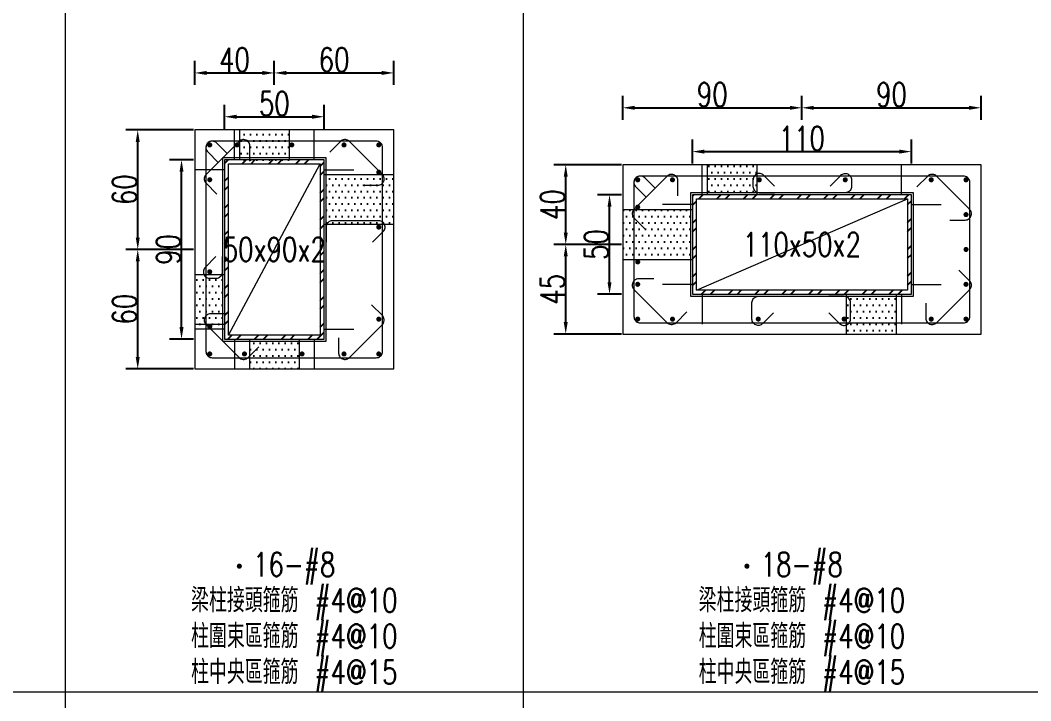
# Model space of a CAD drawing. Header units: millimetres. Extents: x 0 to 3905, y 0 to 8880.
# Drawn here: x 1427 to 1935, y 6859 to 7201 of the extents above; entities that cross this region are included whole.
import ezdxf
from ezdxf.enums import TextEntityAlignment as Align

# ---------------------------------------------------------------- set-up
doc = ezdxf.new("R2010")
doc.units = ezdxf.units.MM
doc.layers.get('DEFPOINTS').update_dxf_attribs({"color": 3})
for name, color, linetype in [('Hatch線', 6, 'Continuous'), ('TC-鋼粱', 132, 'Continuous'), ('主筋斷面', 2, 'Continuous'), ('文字-主筋根數', 7, 'Continuous'), ('文字-剪力筋 中央區', 7, 'Continuous'), ('文字-剪力筋-BC', 7, 'Continuous'), ('文字-剪力筋-圍束區', 7, 'Continuous'), ('文字-輔助字', 7, 'Continuous'), ('柱斷面線', 4, 'Continuous'), ('標註字', 4, 'Continuous'), ('箍筋線', 1, 'Continuous'), ('網格線', 7, 'Continuous'), ('鋼柱', 11, 'Continuous')]:
    doc.layers.add(name, color=color, linetype=linetype)
doc.styles.add('note', font='txt.shx', dxfattribs={"width": 0.75, "height": 12})
doc.styles.add('txt', font='txt.shx', dxfattribs={"height": 0.2, "bigfont": 'chineset.shx'})
doc.dimstyles.new('RCAD_DIM', dxfattribs={"dimtxt": 12, "dimasz": 6, "dimexe": 6, "dimexo": 0.625, "dimtad": 1, "dimdec": 0, "dimdsep": 46, "dimtxsty": 'note', "dimcen": 2.5, "dimclrd": 256, "dimclre": 256, "dimclrt": 256, "dimadec": 0, "dimazin": 0, "dimtfac": 1, "dimtmove": 0, "dimatfit": 3, "dimfxl": 0, "dimtolj": 1, "dimarcsym": 0})

# ---------------------------------------------------------------- blocks, each defined once
blk = doc.blocks.new('*D912')
at = {"layer": 'DEFPOINTS', "color": 0}
for p in [(1580, 7152.62), (1530, 7146), (1580, 7146)]:
    blk.add_point(p, dxfattribs=at)
at = {"layer": '標註字', "lineweight": -2}
for p, q in [((1530, 7146.62), (1530, 7158.62)), ((1580, 7146.62), (1580, 7158.62)), ((1536, 7152.62), (1574, 7152.62))]:
    blk.add_line(p, q, dxfattribs=at)
at = {"layer": '標註字'}
for points in [[(1536, 7153.62), (1536, 7151.62), (1530, 7152.62)], [(1574, 7151.62), (1574, 7153.62), (1580, 7152.62)]]:
    blk.add_solid(points, dxfattribs=at)
at = {"layer": '標註字', "insert": (1555, 7159.25), "char_height": 12, "attachment_point": 5, "style": 'note'}
blk.add_mtext('\\A1;50', dxfattribs=at)
blk = doc.blocks.new('*D913')
at = {"layer": 'DEFPOINTS', "color": 0}
for p in [(1508.38, 7131), (1515, 7131), (1515, 7041)]:
    blk.add_point(p, dxfattribs=at)
at = {"layer": '標註字', "lineweight": -2}
for p, q in [((1514.38, 7131), (1502.38, 7131)), ((1508.38, 7047), (1508.38, 7125)), ((1514.38, 7041), (1502.38, 7041))]:
    blk.add_line(p, q, dxfattribs=at)
at = {"layer": '標註字'}
for points in [[(1509.38, 7125), (1507.38, 7125), (1508.38, 7131)], [(1507.38, 7047), (1509.38, 7047), (1508.38, 7041)]]:
    blk.add_solid(points, dxfattribs=at)
at = {"layer": '標註字', "insert": (1501.75, 7086), "char_height": 12, "attachment_point": 5, "rotation": 90, "style": 'note'}
blk.add_mtext('\\A1;90', dxfattribs=at)
blk = doc.blocks.new('*D914')
at = {"layer": 'DEFPOINTS', "color": 0}
for p in [(1555, 7174.62), (1515, 7168), (1555, 7168)]:
    blk.add_point(p, dxfattribs=at)
at = {"layer": '標註字', "lineweight": -2}
for p, q in [((1515, 7168.62), (1515, 7180.62)), ((1555, 7168.62), (1555, 7180.62)), ((1521, 7174.62), (1549, 7174.62))]:
    blk.add_line(p, q, dxfattribs=at)
at = {"layer": '標註字'}
for points in [[(1521, 7175.62), (1521, 7173.62), (1515, 7174.62)], [(1549, 7173.62), (1549, 7175.62), (1555, 7174.62)]]:
    blk.add_solid(points, dxfattribs=at)
at = {"layer": '標註字', "insert": (1535, 7181.25), "char_height": 12, "attachment_point": 5, "style": 'note'}
blk.add_mtext('\\A1;40', dxfattribs=at)
blk = doc.blocks.new('*D915')
at = {"layer": 'DEFPOINTS', "color": 0}
for p in [(1615, 7174.62), (1555, 7168), (1615, 7168)]:
    blk.add_point(p, dxfattribs=at)
at = {"layer": '標註字', "lineweight": -2}
for p, q in [((1555, 7168.62), (1555, 7180.62)), ((1615, 7168.62), (1615, 7180.62)), ((1561, 7174.62), (1609, 7174.62))]:
    blk.add_line(p, q, dxfattribs=at)
at = {"layer": '標註字'}
for points in [[(1561, 7175.62), (1561, 7173.62), (1555, 7174.62)], [(1609, 7173.62), (1609, 7175.62), (1615, 7174.62)]]:
    blk.add_solid(points, dxfattribs=at)
at = {"layer": '標註字', "insert": (1585, 7181.25), "char_height": 12, "attachment_point": 5, "style": 'note'}
blk.add_mtext('\\A1;60', dxfattribs=at)
blk = doc.blocks.new('*D916')
at = {"layer": 'DEFPOINTS', "color": 0}
for p in [(1486.38, 7086), (1515, 7086), (1515, 7026)]:
    blk.add_point(p, dxfattribs=at)
at = {"layer": '標註字', "lineweight": -2}
for p, q in [((1514.38, 7086), (1480.38, 7086)), ((1486.38, 7032), (1486.38, 7080)), ((1514.38, 7026), (1480.38, 7026))]:
    blk.add_line(p, q, dxfattribs=at)
at = {"layer": '標註字'}
for points in [[(1487.38, 7080), (1485.38, 7080), (1486.38, 7086)], [(1485.38, 7032), (1487.38, 7032), (1486.38, 7026)]]:
    blk.add_solid(points, dxfattribs=at)
at = {"layer": '標註字', "insert": (1479.75, 7056), "char_height": 12, "attachment_point": 5, "rotation": 90, "style": 'note'}
blk.add_mtext('\\A1;60', dxfattribs=at)
blk = doc.blocks.new('*D917')
at = {"layer": 'DEFPOINTS', "color": 0}
for p in [(1486.38, 7146), (1515, 7146), (1515, 7086)]:
    blk.add_point(p, dxfattribs=at)
at = {"layer": '標註字', "lineweight": -2}
for p, q in [((1514.38, 7146), (1480.38, 7146)), ((1486.38, 7092), (1486.38, 7140)), ((1514.38, 7086), (1480.38, 7086))]:
    blk.add_line(p, q, dxfattribs=at)
at = {"layer": '標註字'}
for points in [[(1487.38, 7140), (1485.38, 7140), (1486.38, 7146)], [(1485.38, 7092), (1487.38, 7092), (1486.38, 7086)]]:
    blk.add_solid(points, dxfattribs=at)
at = {"layer": '標註字', "insert": (1479.75, 7116), "char_height": 12, "attachment_point": 5, "rotation": 90, "style": 'note'}
blk.add_mtext('\\A1;60', dxfattribs=at)
blk = doc.blocks.new('Circle_Filled')
at = {"const_width": 0.5}
blk.add_lwpolyline([(-0.25, 0, 1), (0.25, 0, 1)], format="xyb", close=True, dxfattribs=at)
blk = doc.blocks.new('*D1044')
at = {"layer": 'DEFPOINTS', "color": 0}
for p in [(1875, 7135.12), (1765, 7128.5), (1875, 7128.5)]:
    blk.add_point(p, dxfattribs=at)
at = {"layer": '標註字', "lineweight": -2}
for p, q in [((1765, 7129.12), (1765, 7141.12)), ((1875, 7129.12), (1875, 7141.12)), ((1771, 7135.12), (1869, 7135.12))]:
    blk.add_line(p, q, dxfattribs=at)
at = {"layer": '標註字'}
for points in [[(1771, 7136.12), (1771, 7134.12), (1765, 7135.12)], [(1869, 7134.12), (1869, 7136.12), (1875, 7135.12)]]:
    blk.add_solid(points, dxfattribs=at)
at = {"layer": '標註字', "insert": (1820, 7141.75), "char_height": 12, "attachment_point": 5, "style": 'note'}
blk.add_mtext('\\A1;110', dxfattribs=at)
blk = doc.blocks.new('*D1045')
at = {"layer": 'DEFPOINTS', "color": 0}
for p in [(1723.38, 7113.49), (1730, 7113.49), (1730, 7063.49)]:
    blk.add_point(p, dxfattribs=at)
at = {"layer": '標註字', "lineweight": -2}
for p, q in [((1729.38, 7113.49), (1717.38, 7113.49)), ((1723.38, 7069.49), (1723.38, 7107.49)), ((1729.38, 7063.49), (1717.38, 7063.49))]:
    blk.add_line(p, q, dxfattribs=at)
at = {"layer": '標註字'}
for points in [[(1724.38, 7107.49), (1722.38, 7107.49), (1723.38, 7113.49)], [(1722.38, 7069.49), (1724.38, 7069.49), (1723.38, 7063.49)]]:
    blk.add_solid(points, dxfattribs=at)
at = {"layer": '標註字', "insert": (1716.75, 7088.49), "char_height": 12, "attachment_point": 5, "rotation": 90, "style": 'note'}
blk.add_mtext('\\A1;50', dxfattribs=at)
blk = doc.blocks.new('*D1046')
at = {"layer": 'DEFPOINTS', "color": 0}
for p in [(1820, 7157.12), (1730, 7150.5), (1820, 7150.5)]:
    blk.add_point(p, dxfattribs=at)
at = {"layer": '標註字', "lineweight": -2}
for p, q in [((1730, 7151.12), (1730, 7163.12)), ((1820, 7151.12), (1820, 7163.12)), ((1736, 7157.12), (1814, 7157.12))]:
    blk.add_line(p, q, dxfattribs=at)
at = {"layer": '標註字'}
for points in [[(1736, 7158.12), (1736, 7156.12), (1730, 7157.12)], [(1814, 7156.12), (1814, 7158.12), (1820, 7157.12)]]:
    blk.add_solid(points, dxfattribs=at)
at = {"layer": '標註字', "insert": (1775, 7163.75), "char_height": 12, "attachment_point": 5, "style": 'note'}
blk.add_mtext('\\A1;90', dxfattribs=at)
blk = doc.blocks.new('*D1047')
at = {"layer": 'DEFPOINTS', "color": 0}
for p in [(1910, 7157.12), (1820, 7150.5), (1910, 7150.5)]:
    blk.add_point(p, dxfattribs=at)
at = {"layer": '標註字', "lineweight": -2}
for p, q in [((1820, 7151.12), (1820, 7163.12)), ((1910, 7151.12), (1910, 7163.12)), ((1826, 7157.12), (1904, 7157.12))]:
    blk.add_line(p, q, dxfattribs=at)
at = {"layer": '標註字'}
for points in [[(1826, 7158.12), (1826, 7156.12), (1820, 7157.12)], [(1904, 7156.12), (1904, 7158.12), (1910, 7157.12)]]:
    blk.add_solid(points, dxfattribs=at)
at = {"layer": '標註字', "insert": (1865, 7163.75), "char_height": 12, "attachment_point": 5, "style": 'note'}
blk.add_mtext('\\A1;90', dxfattribs=at)
blk = doc.blocks.new('*D1048')
at = {"layer": 'DEFPOINTS', "color": 0}
for p in [(1701.38, 7088.49), (1730, 7088.49), (1730, 7043.5)]:
    blk.add_point(p, dxfattribs=at)
at = {"layer": '標註字', "lineweight": -2}
for p, q in [((1729.38, 7088.49), (1695.38, 7088.49)), ((1701.38, 7049.5), (1701.38, 7082.49)), ((1729.38, 7043.5), (1695.38, 7043.5))]:
    blk.add_line(p, q, dxfattribs=at)
at = {"layer": '標註字'}
for points in [[(1702.38, 7082.49), (1700.38, 7082.49), (1701.38, 7088.49)], [(1700.38, 7049.5), (1702.38, 7049.5), (1701.38, 7043.5)]]:
    blk.add_solid(points, dxfattribs=at)
at = {"layer": '標註字', "insert": (1694.75, 7066), "char_height": 12, "attachment_point": 5, "rotation": 90, "style": 'note'}
blk.add_mtext('\\A1;45', dxfattribs=at)
blk = doc.blocks.new('*D1049')
at = {"layer": 'DEFPOINTS', "color": 0}
for p in [(1701.38, 7128.5), (1730, 7128.5), (1730, 7088.49)]:
    blk.add_point(p, dxfattribs=at)
at = {"layer": '標註字', "lineweight": -2}
for p, q in [((1729.38, 7128.5), (1695.38, 7128.5)), ((1701.38, 7094.49), (1701.38, 7122.5)), ((1729.38, 7088.49), (1695.38, 7088.49))]:
    blk.add_line(p, q, dxfattribs=at)
at = {"layer": '標註字'}
for points in [[(1702.38, 7122.5), (1700.38, 7122.5), (1701.38, 7128.5)], [(1700.38, 7094.49), (1702.38, 7094.49), (1701.38, 7088.49)]]:
    blk.add_solid(points, dxfattribs=at)
at = {"layer": '標註字', "insert": (1694.75, 7108.5), "char_height": 12, "attachment_point": 5, "rotation": 90, "style": 'note'}
blk.add_mtext('\\A1;40', dxfattribs=at)

msp = doc.modelspace()

# ---------------------------------------------------------------- hatches: boundary and pattern name
at = {"layer": 'Hatch線'}
h = msp.add_hatch(dxfattribs=at)
h.set_pattern_fill('ANSI32', color=256, style=0)
h.paths.add_polyline_path([(1530, 7041), (1580, 7041), (1580, 7131), (1530, 7131)], flags=17)
h.paths.add_polyline_path([(1532, 7043), (1532, 7129), (1578, 7129), (1578, 7043)])
h = msp.add_hatch(dxfattribs=at)
h.set_pattern_fill('ANSI32', color=256, style=0)
h.paths.add_polyline_path([(1765, 7063.49), (1875, 7063.49), (1875, 7113.49), (1765, 7113.49)], flags=17)
h.paths.add_polyline_path([(1767, 7065.49), (1767, 7111.49), (1873, 7111.49), (1873, 7065.49)])
at = {"layer": 'TC-鋼粱'}
h = msp.add_hatch(dxfattribs=at)
h.set_pattern_fill('DOTS', color=256, scale=2, style=0)
h.paths.add_polyline_path([(1562.5, 7146), (1537.5, 7146), (1537.5, 7131), (1562.5, 7131)], flags=17)
h = msp.add_hatch(dxfattribs=at)
h.set_pattern_fill('DOTS', color=256, scale=2, style=0)
h.paths.add_polyline_path([(1797.36, 7128.5), (1772.36, 7128.5), (1772.36, 7113.49), (1797.36, 7113.49)], flags=17)
h = msp.add_hatch(dxfattribs=at)
h.set_pattern_fill('DOTS', color=256, scale=2, style=0)
h.paths.add_polyline_path([(1615, 7098.49), (1615, 7123.49), (1580, 7123.49), (1580, 7098.49)], flags=17)
h = msp.add_hatch(dxfattribs=at)
h.set_pattern_fill('DOTS', color=256, scale=2, style=0)
h.paths.add_polyline_path([(1730, 7106), (1730, 7081), (1765, 7081), (1765, 7106)], flags=17)
h = msp.add_hatch(dxfattribs=at)
h.set_pattern_fill('DOTS', color=256, scale=2, style=0)
h.paths.add_polyline_path([(1515, 7073.5), (1515, 7048.5), (1530, 7048.5), (1530, 7073.5)], flags=17)
h = msp.add_hatch(dxfattribs=at)
h.set_pattern_fill('DOTS', color=256, scale=2, style=0)
h.paths.add_polyline_path([(1842.5, 7043.5), (1867.5, 7043.5), (1867.5, 7063.49), (1842.5, 7063.49)], flags=17)
h = msp.add_hatch(dxfattribs=at)
h.set_pattern_fill('DOTS', color=256, scale=2, style=0)
h.paths.add_polyline_path([(1542.64, 7026), (1567.64, 7026), (1567.64, 7041), (1542.64, 7041)], flags=17)

# ---------------------------------------------------------------- linework, layer by layer
at = {"layer": 'DEFPOINTS', "lineweight": 5}
for points in [[(1535, 7131), (1535, 7146)], [(1575, 7131), (1575, 7146)], [(1530, 7040), (1581, 7040), (1581, 7132), (1529, 7132), (1529, 7040), (1530, 7040)], [(1532, 7043), (1578, 7129)], [(1770, 7113.49), (1770, 7128.49)], [(1870, 7113.49), (1870, 7128.49)], [(1530, 7126), (1515, 7126)], [(1580, 7126), (1595, 7126)], [(1765, 7062.49), (1876, 7062.49), (1876, 7114.49), (1764, 7114.49), (1764, 7062.49), (1765, 7062.49)], [(1765, 7108.49), (1750, 7108.49)], [(1767, 7065.49), (1873, 7111.49)], [(1875, 7108.49), (1890, 7108.49)], [(1765, 7068.49), (1750, 7068.49)], [(1875, 7068.49), (1890, 7068.49)], [(1770, 7063.49), (1770, 7048.49)], [(1870, 7063.49), (1870, 7048.49)], [(1530, 7046), (1515, 7046)], [(1580, 7046), (1595, 7046)], [(1535, 7041), (1535, 7026)], [(1575, 7041), (1575, 7026)]]:
    msp.add_lwpolyline(points, dxfattribs=at)
at = {"layer": 'TC-鋼粱', "lineweight": 5}
for points in [[(1537.5, 7146), (1537.5, 7131)], [(1562.5, 7146), (1562.5, 7131)], [(1772.36, 7128.5), (1772.36, 7113.49)], [(1797.36, 7128.5), (1797.36, 7113.49)], [(1615, 7123.49), (1580, 7123.49)], [(1730, 7106), (1765, 7106)], [(1615, 7098.49), (1580, 7098.49)], [(1730, 7081), (1765, 7081)], [(1515, 7073.5), (1530, 7073.5)], [(1842.5, 7043.5), (1842.5, 7063.49)], [(1867.5, 7043.5), (1867.5, 7063.49)], [(1515, 7048.5), (1530, 7048.5)], [(1542.64, 7026), (1542.64, 7041)], [(1567.64, 7026), (1567.64, 7041)]]:
    msp.add_lwpolyline(points, dxfattribs=at)
at = {"layer": '柱斷面線', "lineweight": 5}
for points in [[(1515, 7026), (1615, 7026), (1615, 7146), (1515, 7146), (1515, 7026)], [(1730, 7043.5), (1910, 7043.5), (1910, 7128.5), (1730, 7128.5), (1730, 7043.5)]]:
    msp.add_lwpolyline(points, dxfattribs=at)
at = {"layer": '箍筋線', "lineweight": 5}
for points in [[(1542.73, 7130.39), (1542.73, 7138.01), (1542.68, 7138.54), (1542.55, 7139.06), (1542.33, 7139.55), (1542.03, 7139.99), (1541.67, 7140.38), (1541.24, 7140.7), (1540.77, 7140.94), (1540.26, 7141.11), (1539.73, 7141.18), (1539.2, 7141.17), (1538.67, 7141.06), (1538.17, 7140.87), (1537.71, 7140.6), (1537.31, 7140.26), (1520.74, 7123.69), (1520.39, 7123.27), (1520.11, 7122.79), (1519.92, 7122.27), (1519.83, 7121.73), (1519.83, 7121.17), (1519.92, 7120.63), (1520.11, 7120.11), (1520.39, 7119.63), (1520.74, 7119.2), (1526.13, 7113.82)], [(1531.44, 7134.05), (1526.06, 7139.44), (1525.65, 7139.78), (1525.19, 7140.05), (1524.69, 7140.24), (1524.17, 7140.35), (1523.63, 7140.36), (1523.1, 7140.29), (1522.59, 7140.12), (1522.12, 7139.88), (1521.69, 7139.56), (1521.33, 7139.17), (1521.03, 7138.73), (1520.81, 7138.24), (1520.68, 7137.72), (1520.63, 7137.19), (1520.63, 7034.81), (1520.68, 7034.26), (1520.83, 7033.72), (1521.06, 7033.22), (1521.38, 7032.77), (1521.77, 7032.38), (1522.22, 7032.06), (1522.72, 7031.83), (1523.26, 7031.68), (1523.81, 7031.63), (1606.19, 7031.63), (1606.74, 7031.68), (1607.28, 7031.83), (1607.78, 7032.06), (1608.23, 7032.38), (1608.62, 7032.77), (1608.94, 7033.22), (1609.17, 7033.72), (1609.32, 7034.26), (1609.37, 7034.81), (1609.37, 7137.19), (1609.32, 7137.74), (1609.17, 7138.28), (1608.94, 7138.78), (1608.62, 7139.23), (1608.23, 7139.62), (1607.78, 7139.94), (1607.28, 7140.17), (1606.74, 7140.32), (1606.19, 7140.37), (1523.81, 7140.37), (1523.28, 7140.32), (1522.76, 7140.19), (1522.27, 7139.97), (1521.83, 7139.67), (1521.44, 7139.31), (1521.12, 7138.88), (1520.88, 7138.41), (1520.71, 7137.9), (1520.64, 7137.37), (1520.65, 7136.83), (1520.76, 7136.31), (1520.95, 7135.81), (1521.22, 7135.35), (1521.56, 7134.94), (1526.95, 7129.56)], [(1599.39, 7118.27), (1607.01, 7118.27), (1607.54, 7118.32), (1608.06, 7118.45), (1608.55, 7118.67), (1608.99, 7118.97), (1609.38, 7119.33), (1609.7, 7119.76), (1609.94, 7120.23), (1610.11, 7120.74), (1610.18, 7121.27), (1610.17, 7121.8), (1610.06, 7122.33), (1609.87, 7122.83), (1609.6, 7123.29), (1609.26, 7123.69), (1592.69, 7140.26), (1592.27, 7140.61), (1591.79, 7140.89), (1591.27, 7141.08), (1590.73, 7141.17), (1590.17, 7141.17), (1589.63, 7141.08), (1589.11, 7140.89), (1588.63, 7140.61), (1588.2, 7140.26), (1582.82, 7134.87)], [(1757.73, 7112.89), (1757.73, 7120.51), (1757.68, 7121.04), (1757.55, 7121.56), (1757.33, 7122.05), (1757.03, 7122.49), (1756.67, 7122.88), (1756.24, 7123.2), (1755.77, 7123.44), (1755.26, 7123.61), (1754.73, 7123.68), (1754.2, 7123.67), (1753.67, 7123.56), (1753.17, 7123.37), (1752.71, 7123.1), (1752.31, 7122.76), (1735.74, 7106.19), (1735.39, 7105.77), (1735.11, 7105.29), (1734.92, 7104.77), (1734.83, 7104.23), (1734.83, 7103.67), (1734.92, 7103.13), (1735.11, 7102.61), (1735.39, 7102.13), (1735.74, 7101.7), (1741.13, 7096.32)], [(1746.44, 7116.55), (1741.06, 7121.94), (1740.65, 7122.28), (1740.19, 7122.55), (1739.69, 7122.74), (1739.17, 7122.85), (1738.63, 7122.86), (1738.1, 7122.79), (1737.59, 7122.62), (1737.12, 7122.38), (1736.69, 7122.06), (1736.33, 7121.67), (1736.03, 7121.23), (1735.81, 7120.74), (1735.68, 7120.22), (1735.64, 7119.69), (1735.64, 7052.31), (1735.68, 7051.76), (1735.83, 7051.22), (1736.06, 7050.72), (1736.38, 7050.27), (1736.77, 7049.88), (1737.22, 7049.56), (1737.72, 7049.33), (1738.26, 7049.18), (1738.81, 7049.13), (1901.19, 7049.13), (1901.74, 7049.18), (1902.28, 7049.33), (1902.78, 7049.56), (1903.23, 7049.88), (1903.62, 7050.27), (1903.94, 7050.72), (1904.17, 7051.22), (1904.32, 7051.76), (1904.36, 7052.31), (1904.36, 7119.69), (1904.32, 7120.24), (1904.17, 7120.78), (1903.94, 7121.28), (1903.62, 7121.73), (1903.23, 7122.12), (1902.78, 7122.44), (1902.28, 7122.67), (1901.74, 7122.82), (1901.19, 7122.87), (1738.81, 7122.87), (1738.28, 7122.82), (1737.76, 7122.69), (1737.27, 7122.47), (1736.83, 7122.17), (1736.44, 7121.81), (1736.12, 7121.38), (1735.88, 7120.91), (1735.71, 7120.4), (1735.64, 7119.87), (1735.65, 7119.33), (1735.76, 7118.81), (1735.95, 7118.31), (1736.22, 7117.85), (1736.56, 7117.44), (1741.95, 7112.06)], [(1806.26, 7117.82), (1800.87, 7123.21), (1800.47, 7123.55), (1800.01, 7123.82), (1799.51, 7124.01), (1798.98, 7124.11), (1798.45, 7124.13), (1797.92, 7124.06), (1797.41, 7123.89), (1796.94, 7123.65), (1796.51, 7123.33), (1796.15, 7122.94), (1795.85, 7122.5), (1795.63, 7122.01), (1795.5, 7121.49), (1795.45, 7120.96), (1795.45, 7117.67), (1795.5, 7117.12), (1795.65, 7116.59), (1795.88, 7116.09), (1796.2, 7115.63), (1796.59, 7115.24), (1797.04, 7114.93), (1797.54, 7114.69), (1798.08, 7114.55), (1798.63, 7114.5), (1806.25, 7114.5)], [(1834.18, 7117.82), (1839.57, 7123.21), (1839.98, 7123.55), (1840.44, 7123.82), (1840.94, 7124.01), (1841.46, 7124.11), (1841.99, 7124.13), (1842.52, 7124.06), (1843.03, 7123.89), (1843.5, 7123.65), (1843.93, 7123.33), (1844.3, 7122.94), (1844.59, 7122.5), (1844.81, 7122.01), (1844.94, 7121.49), (1844.99, 7120.96), (1844.99, 7117.67), (1844.94, 7117.12), (1844.8, 7116.59), (1844.56, 7116.09), (1844.25, 7115.63), (1843.86, 7115.24), (1843.4, 7114.93), (1842.9, 7114.69), (1842.37, 7114.55), (1841.81, 7114.5), (1834.19, 7114.5)], [(1894.39, 7100.77), (1902.01, 7100.77), (1902.54, 7100.82), (1903.06, 7100.95), (1903.55, 7101.17), (1903.99, 7101.47), (1904.38, 7101.83), (1904.7, 7102.26), (1904.94, 7102.73), (1905.11, 7103.24), (1905.18, 7103.77), (1905.17, 7104.3), (1905.06, 7104.83), (1904.87, 7105.33), (1904.6, 7105.79), (1904.26, 7106.19), (1887.69, 7122.76), (1887.27, 7123.11), (1886.79, 7123.39), (1886.27, 7123.58), (1885.73, 7123.67), (1885.17, 7123.67), (1884.63, 7123.58), (1884.11, 7123.39), (1883.63, 7123.11), (1883.2, 7122.76), (1877.82, 7117.37)], [(1604.32, 7089.59), (1609.71, 7094.97), (1610.05, 7095.38), (1610.32, 7095.84), (1610.51, 7096.34), (1610.62, 7096.86), (1610.63, 7097.4), (1610.56, 7097.93), (1610.39, 7098.43), (1610.15, 7098.91), (1609.83, 7099.33), (1609.44, 7099.7), (1609, 7100), (1608.51, 7100.22), (1607.99, 7100.35), (1607.46, 7100.39), (1584.17, 7100.39), (1583.62, 7100.35), (1583.09, 7100.2), (1582.59, 7099.97), (1582.13, 7099.65), (1581.74, 7099.26), (1581.43, 7098.81), (1581.19, 7098.3), (1581.05, 7097.77), (1581, 7097.22), (1581, 7089.6)], [(1525.68, 7082.4), (1520.29, 7077.01), (1519.95, 7076.61), (1519.68, 7076.15), (1519.49, 7075.65), (1519.38, 7075.13), (1519.37, 7074.59), (1519.44, 7074.06), (1519.61, 7073.55), (1519.85, 7073.08), (1520.17, 7072.65), (1520.56, 7072.29), (1521, 7071.99), (1521.49, 7071.77), (1522.01, 7071.64), (1522.54, 7071.59), (1525.82, 7071.59), (1526.38, 7071.64), (1526.91, 7071.79), (1527.41, 7072.02), (1527.87, 7072.34), (1528.26, 7072.73), (1528.57, 7073.18), (1528.81, 7073.68), (1528.95, 7074.22), (1529, 7074.77), (1529, 7082.39)], [(1882.27, 7059.11), (1882.27, 7051.49), (1882.32, 7050.96), (1882.45, 7050.44), (1882.67, 7049.95), (1882.97, 7049.51), (1883.33, 7049.12), (1883.76, 7048.8), (1884.23, 7048.56), (1884.74, 7048.39), (1885.27, 7048.32), (1885.8, 7048.33), (1886.33, 7048.44), (1886.83, 7048.63), (1887.29, 7048.9), (1887.69, 7049.24), (1904.26, 7065.81), (1904.61, 7066.23), (1904.89, 7066.71), (1905.08, 7067.23), (1905.17, 7067.77), (1905.17, 7068.33), (1905.08, 7068.87), (1904.89, 7069.39), (1904.61, 7069.87), (1904.26, 7070.3), (1898.87, 7075.68)], [(1745.61, 7071.23), (1737.99, 7071.23), (1737.46, 7071.18), (1736.94, 7071.05), (1736.45, 7070.83), (1736.01, 7070.53), (1735.62, 7070.17), (1735.3, 7069.74), (1735.06, 7069.27), (1734.89, 7068.76), (1734.82, 7068.23), (1734.83, 7067.7), (1734.94, 7067.17), (1735.13, 7066.67), (1735.4, 7066.21), (1735.74, 7065.81), (1752.31, 7049.24), (1752.73, 7048.89), (1753.21, 7048.61), (1753.73, 7048.42), (1754.27, 7048.33), (1754.83, 7048.33), (1755.37, 7048.42), (1755.89, 7048.61), (1756.37, 7048.89), (1756.8, 7049.24), (1762.18, 7054.63)], [(1805.75, 7054.18), (1800.36, 7048.79), (1799.95, 7048.45), (1799.49, 7048.18), (1798.99, 7047.99), (1798.47, 7047.88), (1797.94, 7047.87), (1797.41, 7047.94), (1796.9, 7048.11), (1796.43, 7048.35), (1796, 7048.67), (1795.63, 7049.06), (1795.34, 7049.5), (1795.12, 7049.99), (1794.98, 7050.51), (1794.94, 7051.04), (1794.94, 7059.32), (1794.99, 7059.88), (1795.13, 7060.41), (1795.36, 7060.91), (1795.68, 7061.37), (1796.07, 7061.76), (1796.53, 7062.07), (1797.03, 7062.31), (1797.56, 7062.45), (1798.11, 7062.5), (1805.73, 7062.5)], [(1833.6, 7054.18), (1838.98, 7048.79), (1839.39, 7048.45), (1839.85, 7048.18), (1840.35, 7047.99), (1840.87, 7047.88), (1841.41, 7047.87), (1841.94, 7047.94), (1842.44, 7048.11), (1842.92, 7048.35), (1843.34, 7048.67), (1843.71, 7049.06), (1844.01, 7049.5), (1844.23, 7049.99), (1844.36, 7050.51), (1844.4, 7051.04), (1844.4, 7059.32), (1844.36, 7059.88), (1844.21, 7060.41), (1843.98, 7060.91), (1843.66, 7061.37), (1843.27, 7061.76), (1842.82, 7062.07), (1842.31, 7062.31), (1841.78, 7062.45), (1841.23, 7062.5), (1833.61, 7062.5)], [(1587.27, 7041.61), (1587.27, 7033.99), (1587.32, 7033.46), (1587.45, 7032.94), (1587.67, 7032.45), (1587.97, 7032.01), (1588.33, 7031.62), (1588.76, 7031.3), (1589.23, 7031.06), (1589.74, 7030.89), (1590.27, 7030.82), (1590.8, 7030.83), (1591.33, 7030.94), (1591.83, 7031.13), (1592.29, 7031.4), (1592.69, 7031.74), (1609.26, 7048.31), (1609.61, 7048.73), (1609.89, 7049.21), (1610.08, 7049.73), (1610.17, 7050.27), (1610.17, 7050.83), (1610.08, 7051.37), (1609.89, 7051.89), (1609.61, 7052.37), (1609.26, 7052.8), (1603.87, 7058.18)], [(1530.61, 7053.73), (1522.99, 7053.73), (1522.46, 7053.68), (1521.94, 7053.55), (1521.45, 7053.33), (1521.01, 7053.03), (1520.62, 7052.67), (1520.3, 7052.24), (1520.06, 7051.77), (1519.89, 7051.26), (1519.82, 7050.73), (1519.83, 7050.2), (1519.94, 7049.67), (1520.13, 7049.17), (1520.4, 7048.71), (1520.74, 7048.31), (1537.31, 7031.74), (1537.73, 7031.39), (1538.21, 7031.11), (1538.73, 7030.92), (1539.27, 7030.83), (1539.83, 7030.83), (1540.37, 7030.92), (1540.89, 7031.11), (1541.37, 7031.39), (1541.8, 7031.74), (1547.18, 7037.13)]]:
    msp.add_lwpolyline(points, dxfattribs=at)
at = {"layer": '網格線', "lineweight": 5}
for points in [[(1450, 7236), (1450, 6864)], [(1680, 7236), (1680, 6864)], [(1180, 6864), (1450, 6864)], [(1450, 6864), (1680, 6864)], [(1450, 6864), (1450, 6834)], [(1680, 6864), (1960, 6864)], [(1680, 6864), (1680, 6834)]]:
    msp.add_lwpolyline(points, dxfattribs=at)
at = {"layer": '鋼柱', "lineweight": 5}
for points in [[(1530, 7041), (1580, 7041), (1580, 7131), (1530, 7131), (1530, 7041)], [(1532, 7043), (1532, 7129), (1578, 7129), (1578, 7043), (1532, 7043)], [(1765, 7063.49), (1875, 7063.49), (1875, 7113.49), (1765, 7113.49), (1765, 7063.49)], [(1767, 7065.49), (1767, 7111.49), (1873, 7111.49), (1873, 7065.49), (1767, 7065.49)]]:
    msp.add_lwpolyline(points, dxfattribs=at)

# ---------------------------------------------------------------- block references
at = {"layer": '主筋斷面', "lineweight": 5, "xscale": 2.539999961853027, "yscale": 2.539999961853027}
for p in [(1522.54, 7138.46), (1536.23, 7138.46), (1563.77, 7138.46), (1590, 7138.46), (1607.46, 7138.46), (1607.46, 7124.76), (1522.54, 7121), (1737.54, 7120.96), (1755, 7120.96), (1798.63, 7120.96), (1841.81, 7120.96), (1885, 7120.96), (1902.46, 7120.96), (1737.54, 7107.27), (1902.46, 7103.5), (1607.46, 7097.22), (1902.46, 7086), (1737.54, 7079.73), (1522.54, 7074.77), (1737.54, 7068.5), (1902.46, 7068.5), (1607.46, 7051), (1737.54, 7051.04), (1755, 7051.04), (1798.11, 7051.04), (1841.23, 7051.04), (1885, 7051.04), (1902.46, 7051.04), (1522.54, 7047.23), (1522.54, 7033.54), (1540, 7033.54), (1568.91, 7033.54), (1590, 7033.54), (1607.46, 7033.54), (1537.42, 6927), (1792.42, 6927)]:
    msp.add_blockref('Circle_Filled', p, dxfattribs=at)

# ---------------------------------------------------------------- texts
at = {"layer": '文字-主筋根數', "style": 'txt', "width": 0.75}
for s, p in [('16-#8', (1565, 6927)), ('18-#8', (1820, 6927))]:
    msp.add_text(s, height=12, dxfattribs=at).set_placement(p, align=Align.MIDDLE)
at = {"layer": '文字-剪力筋 中央區', "style": 'txt', "width": 0.75}
for p in [(1565, 6873), (1820, 6873)]:
    msp.add_text('柱中央區箍筋 #4@15', height=12, dxfattribs=at).set_placement(p, align=Align.MIDDLE)
at = {"layer": '文字-剪力筋-BC', "style": 'txt', "width": 0.75}
for p in [(1565, 6909), (1820, 6909)]:
    msp.add_text('梁柱接頭箍筋 #4@10', height=12, dxfattribs=at).set_placement(p, align=Align.MIDDLE)
at = {"layer": '文字-剪力筋-圍束區', "style": 'txt', "width": 0.75}
for p in [(1565, 6891), (1820, 6891)]:
    msp.add_text('柱圍束區箍筋 #4@10', height=12, dxfattribs=at).set_placement(p, align=Align.MIDDLE)
at = {"layer": '文字-輔助字', "style": 'txt', "width": 0.75}
for s, p in [('50x90x2', (1555, 7086)), ('110x50x2', (1820, 7088.49))]:
    msp.add_text(s, height=12, dxfattribs=at).set_placement(p, align=Align.MIDDLE)

# ---------------------------------------------------------------- dimensions: what is measured, and where the dimension line sits
at = {"layer": '標註字'}
for base, p1, p2, picture, middle in [((1555, 7174.62), (1515, 7168), (1555, 7168), '*D914', (1535, 7181.25)), ((1615, 7174.62), (1555, 7168), (1615, 7168), '*D915', (1585, 7181.25)), ((1820, 7157.12), (1730, 7150.5), (1820, 7150.5), '*D1046', (1775, 7163.75)), ((1910, 7157.12), (1820, 7150.5), (1910, 7150.5), '*D1047', (1865, 7163.75)), ((1580, 7152.62), (1530, 7146), (1580, 7146), '*D912', (1555, 7159.25)), ((1875, 7135.12), (1765, 7128.5), (1875, 7128.5), '*D1044', (1820, 7141.75))]:
    dim = msp.add_linear_dim(base=base, p1=p1, p2=p2, dimstyle='RCAD_DIM', dxfattribs=at)
    dim.commit()
    dim.dimension.update_dxf_attribs({"geometry": picture, "text_midpoint": middle})
for base, p1, p2, picture, middle in [((1486.38, 7146), (1515, 7086), (1515, 7146), '*D917', (1479.75, 7116)), ((1508.38, 7131), (1515, 7041), (1515, 7131), '*D913', (1501.75, 7086)), ((1701.38, 7128.5), (1730, 7088.49), (1730, 7128.5), '*D1049', (1694.75, 7108.5)), ((1723.38, 7113.49), (1730, 7063.49), (1730, 7113.49), '*D1045', (1716.75, 7088.49)), ((1701.38, 7088.49), (1730, 7043.5), (1730, 7088.49), '*D1048', (1694.75, 7066)), ((1486.38, 7086), (1515, 7026), (1515, 7086), '*D916', (1479.75, 7056))]:
    dim = msp.add_linear_dim(base=base, p1=p1, p2=p2, angle=90, dimstyle='RCAD_DIM', dxfattribs=at)
    dim.commit()
    dim.dimension.update_dxf_attribs({"geometry": picture, "text_midpoint": middle})

doc.saveas('drawing.dxf')
